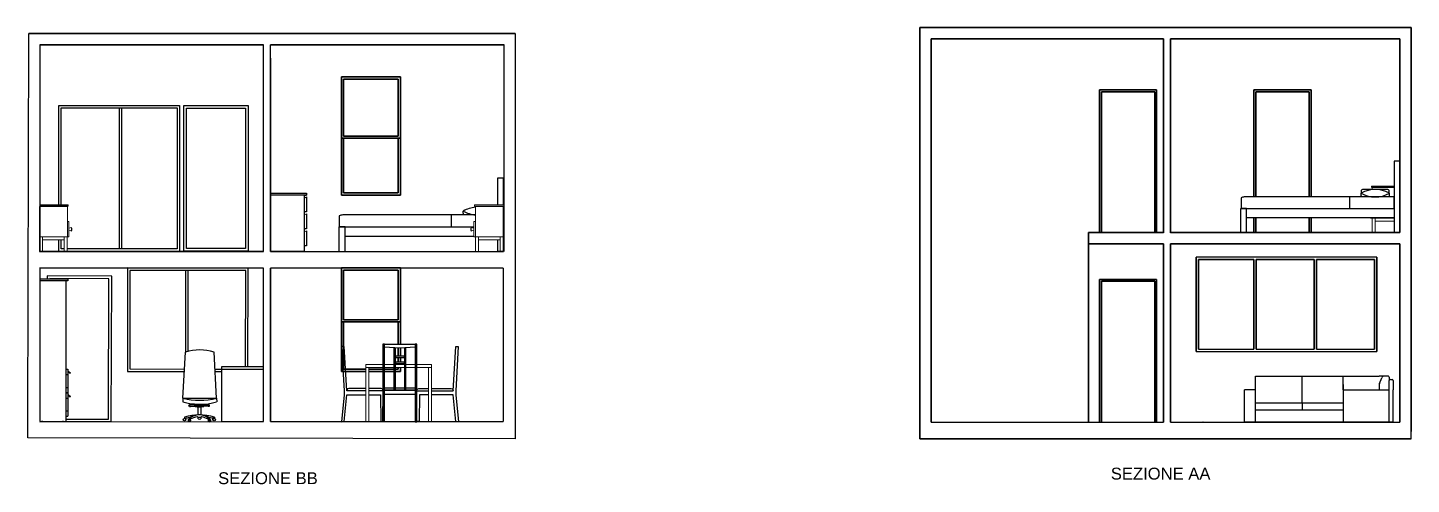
# Model space of a CAD drawing. Header units: millimetres. Extents: x 973 to 8173, y 576 to 2646.
# Drawn here: x 6328 to 8173, y 1643 to 2251 of the extents above; entities that cross this region are included whole.
import ezdxf

# ---------------------------------------------------------------- set-up
doc = ezdxf.new("R2010")
doc.units = ezdxf.units.MM
for name, color, linetype, lineweight in [('A-ELEV-MBE1', 7, 'Continuous', 35), ('A-FURN', 8, 'Continuous', 18), ('A-SECT-MCUT', 7, 'Continuous', 35), ('A-WALL-FULL-INTR', 7, 'Continuous', 35), ('quote', 3, 'Continuous', 18)]:
    doc.layers.add(name, color=color, linetype=linetype, lineweight=lineweight)
for name, color, linetype in [('binari', 1, 'Continuous'), ('linee di prosp', 3, 'Continuous'), ('prospetti', 7, 'Continuous'), ('struttura', 7, 'Continuous')]:
    doc.layers.add(name, color=color, linetype=linetype)
doc.styles.get("Standard").update_dxf_attribs({"font": 'Arial.ttf'})

msp = doc.modelspace()

# ---------------------------------------------------------------- linework, layer by layer
for p, q in [((6642.4, 1953.2), (6642.4, 2228.6)), ((6651.7, 1953.2), (6651.7, 2228.6)), ((6642.4, 1726.4), (6642.4, 1931.1)), ((6651.7, 1726.4), (6651.7, 1931.1)), ((6962.1, 1931.1), (6962.1, 1726.4)), ((6651.7, 1726.4), (6962.1, 1726.4)), ((7532.5, 1725.8), (7842.5, 1725.8)), ((7851.9, 1725.8), (8157.5, 1725.8)), ((8172.5, 1725.8), (8172.8, 1725.8))]:
    msp.add_line(p, q)
at = {"color": 3}
for p, q in [((6450, 2144.6), (6450, 1956.5)), ((6453.1, 2144.6), (6453.1, 1956.5)), ((8126.6, 1945.6), (7885.9, 1945.6)), ((6538.6, 1927.8), (6538.4, 1819.2)), ((6541.7, 1927.8), (6541.5, 1820.1)), ((6344.1, 1916.7), (6381.4, 1916.7)), ((6344.1, 1916.6), (6344.1, 1726.7)), ((6381.5, 1914.2), (6344.1, 1914.2)), ((6379, 1914.2), (6379, 1726.7)), ((6381.5, 1916.6), (6381.5, 1914.2)), ((6803.8, 1829.5), (6801.4, 1829.5)), ((6801.4, 1829.5), (6801.4, 1726.3)), ((6803.8, 1768.5), (6803.8, 1829.5)), ((6534.9, 1757.5), (6538.3, 1819.2)), ((6580, 1757.5), (6576.7, 1819.2)), ((6816.2, 1825), (6816.2, 1768.5)), ((6818.7, 1768.5), (6818.7, 1824.8)), ((6830.3, 1824.9), (6830.3, 1768.5)), ((6832.4, 1825), (6832.3, 1825)), ((6832.4, 1768.5), (6832.4, 1825)), ((7885.9, 1819.9), (8126.6, 1819.9)), ((7888.9, 1822.9), (7962.9, 1822.9)), ((7965.9, 1822.9), (8043.3, 1822.9)), ((8046.3, 1822.9), (8123.6, 1822.9)), ((6379.1, 1796.3), (6381.5, 1796.3)), ((6379.1, 1796.3), (6379.1, 1765.1)), ((6381.5, 1796.3), (6381.5, 1765.1)), ((6382.2, 1793.9), (6385, 1791.4)), ((6586.7, 1799.4), (6586.7, 1726.4)), ((6642.4, 1799.4), (6586.7, 1799.4)), ((6642.4, 1795.7), (6586.7, 1795.7)), ((6651.7, 1799.4), (6651.7, 1799.4)), ((6651.7, 1795.7), (6651.7, 1795.7)), ((6379.1, 1789.3), (6381.5, 1789.3)), ((6379.1, 1772.1), (6381.5, 1772.1)), ((6803.8, 1771.6), (6816.2, 1771.6)), ((6818.7, 1771.6), (6830.3, 1771.6)), ((6832.4, 1771.6), (6844.5, 1771.6)), ((6379.1, 1765.1), (6381.5, 1765.1)), ((6379.1, 1764.9), (6381.5, 1764.9)), ((6379.1, 1764.9), (6379.1, 1733.7)), ((6379.1, 1757.9), (6381.5, 1757.9)), ((6381.5, 1764.9), (6381.5, 1733.7)), ((6382.2, 1762.5), (6385, 1760)), ((6384.2, 1760.8), (6384.2, 1760.8)), ((6384.2, 1760.8), (6384.2, 1760.8)), ((6534.9, 1757.5), (6534.8, 1752.7)), ((6534.9, 1757.5), (6580, 1757.5)), ((6580, 1757.5), (6580.1, 1752.7)), ((6754.5, 1770.2), (6753.5, 1767.6)), ((6803.8, 1726.3), (6803.8, 1768.5)), ((6844.5, 1768.5), (6803.8, 1768.5)), ((6894.5, 1770.2), (6895.5, 1767.6)), ((6379.1, 1740.7), (6381.5, 1740.7)), ((6543, 1746.9), (6543, 1747.5)), ((6543, 1747.5), (6543.6, 1747.5)), ((6543.8, 1746.9), (6543, 1746.9)), ((6543.6, 1747.5), (6543.6, 1748.8)), ((6543.6, 1748.8), (6543.8, 1748.8)), ((6550.5, 1748.9), (6543.8, 1748.9)), ((6543.8, 1748.9), (6543.8, 1746.7)), ((6543.8, 1746.7), (6545.2, 1746.7)), ((6545.2, 1746.7), (6545.2, 1747.2)), ((6545.2, 1747.2), (6549.2, 1747.2)), ((6545.3, 1749.8), (6545.3, 1750.4)), ((6550.5, 1749.8), (6545.3, 1749.8)), ((6549.2, 1747.2), (6551.2, 1747.2)), ((6550.2, 1735), (6550.2, 1734.9)), ((6550.5, 1749.8), (6550.5, 1747.9)), ((6550.5, 1747.9), (6563.5, 1747.9)), ((6551.2, 1747.2), (6551.2, 1747.9)), ((6551.2, 1747.2), (6551.2, 1746.5)), ((6555, 1746.3), (6555, 1735.4)), ((6555, 1736.1), (6559.1, 1736.1)), ((6559.1, 1746.3), (6559.1, 1735.3)), ((6562.8, 1747.9), (6562.8, 1746.5)), ((6564.8, 1747.2), (6562.8, 1747.2)), ((6563.5, 1749.8), (6563.5, 1747.9)), ((6563.5, 1749.7), (6568.7, 1749.7)), ((6563.5, 1748.9), (6570.2, 1748.9)), ((6563.6, 1735), (6563.6, 1734.9)), ((6568.8, 1747.2), (6564.8, 1747.2)), ((6568.7, 1749.7), (6568.7, 1750.3)), ((6568.8, 1746.7), (6568.8, 1747.2)), ((6570.2, 1746.7), (6568.8, 1746.7)), ((6570.2, 1748.9), (6570.2, 1746.7)), ((6344.1, 1726.7), (6379, 1726.7)), ((6347.1, 1726.7), (6346.5, 1726.7)), ((6347.1, 1726.7), (6347.7, 1726.7)), ((6348.1, 1726.7), (6347.6, 1726.7)), ((6348.1, 1726.7), (6348.7, 1726.7)), ((6375, 1726.7), (6374.4, 1726.7)), ((6375, 1726.7), (6375.6, 1726.7)), ((6376, 1726.7), (6375.4, 1726.7)), ((6376, 1726.7), (6376.6, 1726.7)), ((6379.1, 1733.7), (6381.5, 1733.7)), ((6537.2, 1732.3), (6537.2, 1731)), ((6537.2, 1731), (6539.3, 1731)), ((6539, 1729.1), (6539, 1731)), ((6543.9, 1726.2), (6542.6, 1726.4)), ((6543.3, 1729.2), (6543.2, 1729.2)), ((6543.3, 1730.4), (6543.3, 1729.3)), ((6543.8, 1729), (6544.9, 1729.7)), ((6544.5, 1729), (6543.9, 1729.1)), ((6544.8, 1729.6), (6544.8, 1728.8)), ((6555.1, 1732.5), (6555.1, 1730.1)), ((6558.8, 1732.5), (6558.8, 1730.1)), ((6570.1, 1729), (6568.9, 1729.7)), ((6569, 1729.6), (6569, 1728.8)), ((6569.4, 1729), (6570, 1729.1)), ((6569.9, 1726.2), (6571.2, 1726.4)), ((6570.5, 1730.4), (6570.5, 1729.3)), ((6570.5, 1729.2), (6570.7, 1729.2)), ((6577, 1731), (6574.9, 1731)), ((6575.1, 1729.1), (6575.1, 1731)), ((6577, 1732.2), (6577, 1731)), ((6586.7, 1726.4), (6642.4, 1726.4))]:
    msp.add_line(p, q, dxfattribs=at)
at = {"color": 0}
for p, q in [((6344, 1953.2), (6642.4, 1953.2)), ((6635.7, 1953.2), (6540, 1953.2)), ((6651.7, 1953.2), (6955.7, 1953.2)), ((6962.1, 1953.2), (6962.6, 1953.2))]:
    msp.add_line(p, q, dxfattribs=at)
at = {"color": 7}
for p, q in [((7532.5, 1811.2), (7532.5, 1806.2)), ((6651.7, 1799.4), (6651.7, 1726.4))]:
    msp.add_line(p, q, dxfattribs=at)
at = {"color": 3, "linetype": 'ByBlock'}
for p, q in [((7965.2, 1725.8), (7965.2, 1786.9)), ((7965.2, 1786.9), (8130, 1786.9)), ((8027.3, 1751.5), (8027.3, 1786.9)), ((8082.1, 1768.8), (8082.1, 1786.9)), ((8082.1, 1776.1), (8082.1, 1742)), ((8130.4, 1777.1), (8133.4, 1785)), ((8143.1, 1785.6), (8143.4, 1781.1)), ((8143.4, 1725.8), (8143.4, 1781.1)), ((7950.3, 1725.8), (7950.3, 1768.8)), ((7965.2, 1768.8), (7950.3, 1768.8)), ((8082.1, 1768.8), (8082.1, 1725.8)), ((8082.1, 1768.8), (8130, 1768.8)), ((8130, 1768.8), (8143.1, 1768.8)), ((8148.5, 1725.8), (8148.5, 1768.8)), ((7965.2, 1751.5), (8027.3, 1751.5)), ((7965.2, 1742), (8082.1, 1742)), ((8027.3, 1751.5), (8082.1, 1751.5)), ((8027.3, 1751.5), (8027.3, 1742)), ((8082.1, 1751.5), (8082.1, 1751.5)), ((8082.1, 1742), (8082.1, 1742)), ((8148.5, 1725.8), (7950.3, 1725.8))]:
    msp.add_line(p, q, dxfattribs=at)
at = {"linetype": 'ByBlock'}
for q in [(7894.9, 1725.9), (7897.6, 1725.9)]:
    msp.add_line((7895.1, 1725.9), q, dxfattribs=at)
at = {"color": 7, "linetype": 'ByBlock'}
msp.add_line((8172.5, 1703.4), (8172.5, 1713.4), dxfattribs=at)
for points in [[(6328.1, 1726.8), (6329.5, 2243.7), (6344.1, 2243.7)], [(6963.4, 2243.7), (6977.8, 2243.7), (6978, 1725.6)], [(6344.1, 2228.6), (6344.1, 1953.2)], [(6963.4, 1953.2), (6963.4, 2228.6)], [(6344.1, 1931.1), (6344.1, 1726.7), (6344.1, 1726.7)]]:
    msp.add_lwpolyline(points)
at = {"color": 3}
for points in [[(6369.7, 2015.2), (6369.7, 2147.8), (6530.4, 2147.8), (6530.4, 1953.2), (6369.7, 1953.2), (6369.7, 1968.5)], [(6372.9, 2015.2), (6372.9, 2144.6), (6527.2, 2144.6), (6527.2, 1956.5), (6380.8, 1956.5)], [(6699.7, 1980.8), (6699.7, 1960.8)], [(6699.7, 1980.8), (6699.7, 1960.8)], [(6376.8, 1956.5), (6372.9, 1956.5), (6372.9, 1968.5)], [(6353.7, 1726.8), (6439.6, 1726.6), (6440.1, 1920.4), (6354.1, 1920.6), (6354.1, 1916.7)], [(6621.8, 1799.4), (6622.1, 1930.9), (6461.3, 1931.2), (6461, 1793.4), (6536.8, 1793.2)], [(6618.6, 1799.4), (6618.8, 1927.7), (6464.5, 1928), (6464.3, 1796.6), (6537, 1796.4)], [(6379, 1729.9), (6436, 1729.8), (6436.4, 1916.8), (6357.7, 1917), (6357.7, 1916.7)], [(6750, 1826.7), (6746.7, 1826.5), (6750.2, 1767.6), (6750.2, 1762.1), (6746.7, 1726.3), (6750, 1726.7), (6753.4, 1762.1), (6778.8, 1762.1)], [(6778.8, 1767.6), (6753.5, 1767.6), (6750, 1826.7)], [(6844.5, 1825.6), (6824.3, 1824.5), (6803.8, 1825.6), (6803.8, 1829.5), (6844.5, 1829.5)], [(6846.9, 1769.5), (6846.9, 1829.5), (6844.5, 1829.5), (6844.5, 1768.5)], [(6899, 1826.7), (6902.2, 1826.5), (6898.8, 1767.6), (6898.8, 1762.1), (6902.3, 1726.3), (6899, 1726.7), (6895.5, 1762.1), (6866.5, 1762.1)], [(6866.5, 1767.6), (6895.5, 1767.6), (6899, 1826.7)], [(6381.5, 1793.9), (6382.2, 1793.9)], [(6381.5, 1792.7), (6382.4, 1792.7), (6384.7, 1791), (6385, 1791.4)], [(6577.9, 1796.3), (6586.7, 1796.3)], [(6578.1, 1793.1), (6586.7, 1793.1)], [(6381.5, 1762.5), (6382.2, 1762.5)], [(6381.5, 1761.3), (6382.4, 1761.3), (6384.7, 1759.6), (6385, 1760)], [(6778.8, 1770.6), (6756.1, 1770.6), (6754.5, 1770.2)], [(6802.1, 1767.6), (6801.5, 1769.9), (6799.3, 1770.6), (6782.9, 1770.6)], [(6782.9, 1762.1), (6798.4, 1762.1), (6799, 1726.7), (6801.8, 1726.7), (6802.1, 1767.6), (6782.9, 1767.6)], [(6844.5, 1768.5), (6844.5, 1726.3), (6846.9, 1726.3), (6846.9, 1769.5)], [(6846.9, 1767.6), (6847.5, 1769.9), (6849.7, 1770.6), (6862.3, 1770.6)], [(6862.3, 1762.1), (6850.6, 1762.1), (6850, 1726.7), (6847.1, 1726.7), (6846.9, 1767.6), (6862.3, 1767.6)], [(6866.5, 1770.6), (6892.9, 1770.6), (6894.5, 1770.2)]]:
    msp.add_lwpolyline(points, dxfattribs=at)
for points in [[(6536.1, 2147.8), (6622.1, 2147.8), (6622.1, 1953.6), (6536.1, 1953.6)], [(6539.7, 2144.2), (6618.5, 2144.2), (6618.5, 1957.2), (6539.7, 1957.2)], [(6830.3, 1813.8), (6818.7, 1813.8), (6818.7, 1811.7), (6830.3, 1811.7)], [(6830.3, 1805.8), (6818.7, 1805.8), (6818.7, 1803.7), (6830.3, 1803.7)], [(6844.5, 1762.8), (6803.8, 1762.8), (6803.8, 1768.5), (6844.5, 1768.5)]]:
    msp.add_lwpolyline(points, close=True, dxfattribs=at)
at = {"color": 0}
for points in [[(6344, 1953.2), (6642.4, 1953.2)], [(6651.7, 1953.2), (6962.1, 1953.2)], [(6642.4, 1931.1), (6344, 1931.1)], [(6962.1, 1931.1), (6651.7, 1931.1)], [(6978, 1725.6), (6978.1, 1725.6), (6978.1, 1703.5), (6328.1, 1704.7), (6328.1, 1726.8)], [(6344.1, 1726.3), (6642.4, 1726.4)]]:
    msp.add_lwpolyline(points, dxfattribs=at)
at = {"color": 3, "linetype": 'ByBlock'}
for points in [[(8142.2, 1786.9), (8130, 1786.9)], [(8130, 1775.3), (8130, 1768.3)], [(8144.8, 1782.5), (8147.3, 1782.5)], [(8148.5, 1781.1), (8148.5, 1768.8)]]:
    msp.add_lwpolyline(points, dxfattribs=at)
at = {"color": 3}
for centre in [(6537.2, 1729.1), (6576.9, 1729.1)]:
    msp.add_circle(centre, 1.8, dxfattribs=at)
for centre, radius, start, end in [((6557.5, 1755.9), 66.1, 73.1199, 106.8801), ((6557.4, 1830.8), 81.3, 253.8883, 286.1117), ((6557.5, 1862.9), 107.8, 257.9103, 282.0897), ((6556.8, 1670.5), 64.9, 71.8909, 107.6015), ((6556.1, 1718.1), 17.8, 109.21, 135.783), ((6556.6, 1716.8), 18.6, 95.0976, 133.7806), ((6557, 1800.5), 54.3, 263.8477, 276.1523), ((6557.2, 1716.8), 18.6, 46.2194, 84.9024), ((6557.8, 1718.1), 17.8, 44.217, 70.79), ((6557.1, 1624.4), 108, 96.5967, 99.4822), ((6543.6, 1730.4), 0.257, 161.1528, 315.5298), ((6543.6, 1729.2), 0.265, 178.1003, 311.4039), ((6556.9, 1710.2), 22.8, 96.8996, 121.6336), ((6554.3, 1732.2), 0.747, 24.4798, 95.5148), ((6557, 1775), 42.6, 267.2631, 272.6591), ((6557, 1737.2), 7.34, 255.6996, 284.2756), ((6559.6, 1732.2), 0.747, 84.4852, 155.5202), ((6556.9, 1710.2), 22.8, 58.3664, 83.0438), ((6557.1, 1624.4), 108, 80.5178, 83.5771), ((6570.3, 1730.4), 0.257, 224.4702, 18.8472), ((6570.3, 1729.2), 0.265, 228.5961, 1.8997)]:
    msp.add_arc(centre, radius, start, end, dxfattribs=at)
at = {"color": 3, "linetype": 'ByBlock'}
for centre, radius, start, end in [((8136.6, 1774.8), 6.64, 157.9191, 185.0496), ((8135.8, 1784.5), 2.46, 96.3603, 166.9039), ((8141.8, 1785.6), 1.35, 359.7621, 71.7693), ((8144.9, 1780.9), 1.63, 95.3025, 166.5356), ((8146.9, 1780.9), 1.63, 5.3025, 76.5356)]:
    msp.add_arc(centre, radius, start, end, dxfattribs=at)
at = {"color": 3}
msp.add_ellipse((6542.9, 1727.8), major_axis=(-0.29, -1.4), ratio=0.68367, start_param=3.141593, end_param=6.30959, dxfattribs=at)
msp.add_ellipse((6544.2, 1727.6), major_axis=(-0.29, -1.4), ratio=0.68367, dxfattribs=at)
at = {"color": 3, "extrusion": (0, 0, -1)}
msp.add_ellipse((6569.6, 1727.6), major_axis=(0.29, -1.4), ratio=0.68367, dxfattribs=at)
msp.add_ellipse((6571, 1727.8), major_axis=(0.29, -1.4), ratio=0.68367, start_param=3.141593, end_param=6.30959, dxfattribs=at)
at = {"layer": 'A-ELEV-MBE1'}
for p, q in [((6651.7, 2210.9), (6651.7, 1953.2)), ((6343.9, 1953.2), (6642.4, 1953.2)), ((6651.7, 1931.1), (6651.7, 1726.4)), ((6825.2, 1931.2), (6746.4, 1931.2))]:
    msp.add_line(p, q, dxfattribs=at)
at = {"layer": 'A-ELEV-MBE1', "color": 3}
for p, q in [((6746.4, 2185.8), (6746.4, 2028.1)), ((6746.4, 2185.8), (6825.2, 2185.8)), ((6749.3, 2182.8), (6822.2, 2182.8)), ((6749.3, 2182.8), (6749.3, 2107)), ((6822.2, 2182.8), (6822.2, 2107)), ((6825.2, 2185.8), (6825.2, 2028.1)), ((7833.2, 2168.4), (7757, 2168.4)), ((7757, 2168.4), (7757, 1978.3)), ((7830.7, 2165.9), (7759.5, 2165.9)), ((7759.5, 2165.9), (7759.5, 1978.3)), ((7830.7, 1978.3), (7830.7, 2165.9)), ((7833.2, 1978.3), (7833.2, 2168.4)), ((8039.1, 2168.4), (7962.9, 2168.4)), ((7962.9, 2168.4), (7962.9, 2025.8)), ((8036.6, 2165.9), (7965.4, 2165.9)), ((7965.4, 2165.9), (7965.4, 2025.8)), ((8036.6, 2025.8), (8036.6, 2165.9)), ((8039.1, 2025.8), (8039.1, 2168.4)), ((6749.3, 2104), (6749.3, 2031.1)), ((6822.2, 2104), (6822.2, 2031.1)), ((6749.3, 2031.1), (6822.2, 2031.1)), ((6746.4, 2028.1), (6825.2, 2028.1)), ((7962.9, 1998.1), (7962.9, 1978.3)), ((7965.4, 1998.1), (7965.4, 1978.3)), ((8036.6, 1978.3), (8036.6, 1998.1)), ((8039.1, 1978.3), (8039.1, 1998.1)), ((7885.9, 1945.6), (7885.9, 1819.9)), ((7888.9, 1942.6), (7888.9, 1822.9)), ((7962.9, 1942.6), (7888.9, 1942.6)), ((7962.9, 1942.6), (7962.9, 1822.9)), ((8043.3, 1942.6), (7965.9, 1942.6)), ((7965.9, 1942.6), (7965.9, 1822.9)), ((8043.3, 1942.6), (8043.3, 1822.9)), ((8046.3, 1942.6), (8046.3, 1822.9)), ((8123.6, 1942.6), (8046.3, 1942.6)), ((8123.6, 1942.6), (8123.6, 1822.9)), ((8126.6, 1819.9), (8126.6, 1945.6)), ((6746.4, 1931.2), (6746.4, 1793.3)), ((6749.3, 1928.3), (6822.2, 1928.3)), ((6749.3, 1928.3), (6749.3, 1862.3)), ((6822.2, 1928.3), (6822.2, 1862.3)), ((6825.2, 1931.2), (6825.2, 1829.5)), ((7833.2, 1915.9), (7757, 1915.9)), ((7757, 1915.9), (7757, 1725.8)), ((7830.7, 1913.4), (7759.5, 1913.4)), ((7759.5, 1913.4), (7759.5, 1725.8)), ((7830.7, 1725.8), (7830.7, 1913.4)), ((7833.2, 1725.8), (7833.2, 1915.9)), ((6749.3, 1859.3), (6749.3, 1796.3)), ((6822.2, 1859.3), (6822.2, 1829.5)), ((6822.2, 1824.7), (6822.2, 1813.8)), ((6822.2, 1811.7), (6822.2, 1805.8)), ((6825.2, 1824.6), (6825.2, 1813.8)), ((6825.2, 1811.7), (6825.2, 1805.8)), ((6746.4, 1793.3), (6778.8, 1793.3)), ((6749.3, 1796.3), (6778.8, 1796.3)), ((6782.9, 1796.3), (6801.4, 1796.3)), ((6782.9, 1793.3), (6801.4, 1793.3)), ((6803.8, 1796.3), (6816.2, 1796.3)), ((6803.8, 1793.3), (6816.2, 1793.3)), ((6818.7, 1796.3), (6822.2, 1796.3)), ((6818.7, 1793.3), (6825.2, 1793.3)), ((6822.2, 1803.7), (6822.2, 1802.7)), ((6822.2, 1798.5), (6822.2, 1796.3)), ((6825.2, 1803.7), (6825.2, 1802.7)), ((6825.2, 1798.5), (6825.2, 1793.3))]:
    msp.add_line(p, q, dxfattribs=at)
for points in [[(6825.2, 2104), (6746.4, 2104)], [(6822.2, 2107), (6749.3, 2107)], [(6825.2, 1859.3), (6746.4, 1859.3)], [(6822.2, 1862.3), (6749.3, 1862.3)]]:
    msp.add_lwpolyline(points, dxfattribs=at)
at = {"layer": 'A-ELEV-MBE1', "color": 4}
msp.add_lwpolyline([(7742.5, 1736.9), (7742.5, 1963.3)], dxfattribs=at)
at = {"layer": 'A-ELEV-MBE1'}
msp.add_lwpolyline([(7742.5, 1736.9), (7742.5, 1725.8)], dxfattribs=at)
at = {"layer": 'A-FURN', "color": 3}
for p, q in [((8119.5, 2040.3), (8150, 2040.3)), ((8119.5, 2040.3), (8119.5, 2038.8)), ((8119.5, 2038.8), (8120.4, 2038.3)), ((8150, 2038.3), (8120.4, 2038.3)), ((8120.4, 2038.3), (8120.4, 2035.7)), ((8157.5, 2040.3), (8157.6, 2040.3)), ((8157.5, 2038.3), (8157.5, 1997.7)), ((6382, 2015.2), (6343.9, 2015.2)), ((6344, 2013.2), (6381, 2013.2)), ((6344, 2013.2), (6344, 1972.5)), ((6382, 2013.7), (6381, 2013.2)), ((6381, 2013.2), (6381, 1972.5)), ((6382, 2015.2), (6382, 2013.7)), ((6699.7, 2025.8), (6697.2, 2024.4)), ((6924, 2015.2), (6962.9, 2015.2)), ((6924, 2015.2), (6924, 2013.7)), ((6924, 2013.7), (6925, 2013.2)), ((6962.1, 2013.2), (6925, 2013.2)), ((6925, 2013.2), (6925, 1972.5)), ((6962.1, 2013.2), (6962.1, 1972.5)), ((8120.4, 2026.1), (8120.4, 2025.8)), ((6381, 1993), (6383, 1993)), ((6383, 1993), (6383, 1972.5)), ((6699.7, 2003.3), (6697.2, 2001.9)), ((6925, 1993), (6923, 1993)), ((6923, 1993), (6923, 1972.5)), ((8114.9, 2010.3), (8115, 2010.4)), ((8115, 2010.4), (8115, 2010.3)), ((8118.4, 1998.1), (8118.4, 1997.7)), ((8118.4, 1997.7), (8150, 1997.7)), ((8120.4, 1998.1), (8120.4, 1997.7)), ((8120.7, 1997.7), (8120.7, 1978.3)), ((8124.7, 1978.3), (8124.7, 1997.7)), ((8124.7, 1993.7), (8150, 1993.7)), ((8157.5, 1978.3), (8157.5, 1997.7)), ((6386.5, 1985.3), (6386.5, 1980.3)), ((6387.1, 1984.3), (6386.5, 1985.3)), ((6387.1, 1981.2), (6386.5, 1980.3)), ((6387.1, 1984.3), (6387.1, 1981.2)), ((6699.7, 1980.8), (6697.2, 1979.4)), ((6919, 1984.3), (6919.5, 1985.3)), ((6919, 1984.3), (6919, 1981.2)), ((6919, 1981.2), (6919.5, 1980.3)), ((6919.5, 1985.3), (6919.5, 1980.3)), ((8120.7, 1978.3), (8124.7, 1978.3)), ((8153.5, 1978.3), (8157.5, 1978.3)), ((6383, 1972.5), (6344, 1972.5)), ((6344, 1953.2), (6344, 1972.5)), ((6348, 1972.5), (6348, 1953.2)), ((6376.8, 1968.5), (6348, 1968.5)), ((6376.8, 1953.2), (6376.8, 1972.5)), ((6380.8, 1972.5), (6380.8, 1953.2)), ((6923, 1972.5), (6925, 1972.5)), ((6925, 1972.5), (6962.1, 1972.5)), ((6925.2, 1972.5), (6925.2, 1953.2)), ((6929.2, 1953.2), (6929.2, 1972.5)), ((6929.2, 1968.5), (6958.1, 1968.5)), ((6958.1, 1972.5), (6958.1, 1953.2)), ((6962.1, 1953.2), (6962.1, 1972.5)), ((6348, 1953.2), (6344, 1953.2)), ((6380.8, 1953.2), (6376.8, 1953.2)), ((6925.2, 1953.2), (6929.2, 1953.2)), ((6958.1, 1953.2), (6962.1, 1953.2)), ((6778.8, 1726.3), (6778.8, 1802.7)), ((6778.8, 1802.7), (6801.4, 1802.7)), ((6778.8, 1798.5), (6801.4, 1798.5)), ((6782.9, 1726.3), (6782.9, 1798.5)), ((6803.8, 1802.7), (6816.2, 1802.7)), ((6803.8, 1798.5), (6816.2, 1798.5)), ((6818.7, 1802.7), (6830.3, 1802.7)), ((6818.7, 1798.5), (6830.3, 1798.5)), ((6832.4, 1802.7), (6844.5, 1802.7)), ((6832.4, 1798.5), (6844.5, 1798.5)), ((6846.9, 1802.7), (6866.5, 1802.7)), ((6846.9, 1798.5), (6866.5, 1798.5)), ((6862.3, 1726.2), (6862.3, 1798.5)), ((6866.5, 1802.7), (6866.5, 1726.2))]:
    msp.add_line(p, q, dxfattribs=at)
at = {"layer": 'A-FURN'}
msp.add_line((6962.8, 2013.6), (6962.1, 2013.2), dxfattribs=at)
at = {"layer": 'A-FURN', "color": 3}
for centre, start, end in [((8121.2, 2024.9), 246.6719, 247.5735), ((8121.2, 2024.9), 259.9252, 259.9369), ((6380.3, 1999.8), 280.0631, 293.3281), ((6380.3, 1965.8), 66.6719, 79.9369), ((6925.7, 1999.8), 246.6719, 259.9369), ((6925.7, 1965.8), 100.0631, 113.3281)]:
    msp.add_arc(centre, 15.8, start, end, dxfattribs=at)
at = {"layer": 'A-SECT-MCUT'}
for p, q in [((7517.5, 2251.4), (8172.5, 2251.4)), ((7517.5, 2236.3), (7517.5, 2251.4)), ((6329.5, 2243.7), (6977.8, 2243.7)), ((7517.5, 2236.3), (7517.5, 1703.4)), ((7532.5, 2236.3), (7842.2, 2236.3)), ((7532.5, 2236.3), (7532.5, 1725.8)), ((7851.5, 2236.3), (8157.5, 2236.3)), ((8157.5, 2236.3), (8157.5, 1978.3)), ((6344.1, 2228.6), (6642.4, 2228.6)), ((6651.7, 2228.6), (6963.4, 2228.6)), ((7742.5, 1978.3), (7842.2, 1978.3)), ((7851.5, 1978.3), (7852.5, 1978.3)), ((7852.5, 1978.3), (8157.5, 1978.3)), ((7742.5, 1963.3), (7837.5, 1963.3)), ((7837.5, 1963.3), (7842.5, 1963.3)), ((7851.9, 1963.3), (8157.5, 1963.3))]:
    msp.add_line(p, q, dxfattribs=at)
at = {"layer": 'A-SECT-MCUT', "linetype": 'ByBlock'}
for p, q in [((8172.5, 2251.4), (8172.5, 1713.4)), ((8157.5, 1963.3), (8157.5, 1725.8)), ((7517.5, 1703.4), (8172.5, 1703.4))]:
    msp.add_line(p, q, dxfattribs=at)
at = {"layer": 'A-SECT-MCUT'}
for points in [[(7742.5, 1978.3), (7742.5, 1963.3)], [(8172.5, 1978.3), (8172.5, 1963.3)], [(8157.5, 1963.3), (8157.5, 1963.3), (8157.5, 1963.3)]]:
    msp.add_lwpolyline(points, dxfattribs=at)
at = {"layer": 'A-WALL-FULL-INTR'}
for p, q in [((7842.2, 2236.3), (7842.2, 1978.1)), ((7851.5, 2236.3), (7851.5, 1978.1))]:
    msp.add_line(p, q, dxfattribs=at)
at = {"layer": 'A-WALL-FULL-INTR', "linetype": 'ByBlock'}
for p, q in [((7842.5, 1963.3), (7842.5, 1725.8)), ((7851.9, 1963.3), (7851.9, 1725.8))]:
    msp.add_line(p, q, dxfattribs=at)
at = {"layer": 'binari', "color": 3}
msp.add_line((6925, 1972.5), (6925.2, 1972.5), dxfattribs=at)
at = {"layer": 'linee di prosp', "color": 3}
for p, q in [((8119.5, 2038.8), (8150, 2038.8)), ((8157.5, 2038.8), (8157.6, 2038.8)), ((6382, 2013.7), (6343.9, 2013.7)), ((6924, 2013.7), (6962.8, 2013.7))]:
    msp.add_line(p, q, dxfattribs=at)
at = {"layer": 'prospetti', "color": 3}
for points in [[(6697.2, 1953.2), (6651.7, 1953.2), (6651.7, 2030.8), (6699.7, 2030.8), (6699.7, 2028.3)], [(6697.2, 1953.2), (6697.2, 2028.3), (6699.7, 2028.3)], [(6699.7, 2025.8), (6699.7, 2005.8), (6697.2, 2005.8), (6697.2, 2025.8)], [(6699.7, 2025.8), (6699.7, 2005.8)], [(6699.7, 2025.8), (6699.7, 2005.8)], [(6699.7, 2003.3), (6699.7, 1983.3), (6697.2, 1983.3), (6697.2, 2003.3)], [(6699.7, 2003.3), (6699.7, 1983.3)], [(6699.7, 2003.3), (6699.7, 1983.3)], [(6699.7, 1980.8), (6699.7, 1960.8), (6697.2, 1960.8), (6697.2, 1980.8)]]:
    msp.add_lwpolyline(points, dxfattribs=at)
msp.add_lwpolyline([(6651.7, 2030.8), (6699.7, 2030.8), (6699.7, 2028.3), (6651.7, 2028.3)], close=True, dxfattribs=at)
at = {"layer": 'struttura', "color": 3}
for p, q in [((8150, 2073.3), (8150, 1978.3)), ((8157.5, 2073.3), (8150, 2073.3)), ((8157.5, 2073.3), (8157.5, 1978.3)), ((6954.3, 2050.8), (6954.3, 2015.2)), ((6962.1, 2050.8), (6954.3, 2050.8)), ((6962.1, 2050.8), (6962.1, 2015.2)), ((8150, 2025.8), (7950.1, 2025.8)), ((8090.4, 2025.8), (8090.4, 2010.3)), ((8150, 2010.3), (8150, 2025.8)), ((6925, 2001.8), (6748.1, 2001.8)), ((6892.8, 2001.8), (6892.8, 1985.8)), ((7945.6, 1978.3), (7945.6, 2010.3)), ((7953.1, 2010.3), (7945.6, 2010.3)), ((7945.6, 2010.3), (8150, 2010.3)), ((7953.1, 1978.3), (7953.1, 2010.3)), ((8150, 1998.1), (7953.1, 1998.1)), ((7962.9, 1998.1), (7962.9, 1978.3)), ((6743.5, 1952.8), (6743.5, 1985.8)), ((6751.2, 1985.8), (6743.5, 1985.8)), ((6743.5, 1985.8), (6923, 1985.8)), ((6751.2, 1952.8), (6751.2, 1985.8)), ((7945.6, 1978.3), (7953.1, 1978.3)), ((8157.5, 1978.3), (8150, 1978.3)), ((6923, 1973.2), (6751.2, 1973.2)), ((6954.3, 1968.5), (6954.3, 1953.2)), ((6962.1, 1953.2), (6954.3, 1953.2))]:
    msp.add_line(p, q, dxfattribs=at)
at = {"layer": 'struttura'}
for p, q in [((8157.5, 2073.3), (8157.5, 1978.3)), ((6962.1, 2013.2), (6962.1, 1953.2)), ((7945.6, 1978.3), (7953.1, 1978.3)), ((8157.5, 1978.3), (8150, 1978.3)), ((6743.5, 1953.2), (6751.2, 1953.2))]:
    msp.add_line(p, q, dxfattribs=at)
at = {"layer": 'struttura', "color": 3}
for points in [[(8143.4, 2030.9), (8143.4, 2032.6), (8143.4, 2033.2, 0.436463), (8140.5, 2035.9, -0.037699), (8140.5, 2035.9), (8108.6, 2035.9, 0.414026), (8105.9, 2033.2), (8105.9, 2031.1)], [(8143.4, 2030.9), (8143.4, 2029.1), (8143.4, 2028.6, -0.436463), (8140.5, 2025.8, 0.037699), (8140.5, 2025.8), (8108.6, 2025.8, -0.414026), (8105.9, 2028.6), (8105.9, 2030.7)], [(7950.1, 2025.8, 0.12952), (7945.7, 2024.7), (7945.7, 2010.3)], [(6748.1, 2001.8, 0.12952), (6743.5, 2000.6), (6743.5, 1985.8)], [(6925, 2001.8), (6911.6, 2001.8, -0.414026), (6908.8, 2004.6), (6908.8, 2006.8)]]:
    msp.add_lwpolyline(points, format="xyb", dxfattribs=at)
for centre, radius, start, end in [((8124.7, 1998.5), 37.4, 59.8937, 120.1063), ((8124.7, 2063.2), 37.4, 239.8937, 300.1063), ((6928.2, 1973.6), 38.6, 94.7302, 120.1063), ((6928.2, 2040.4), 38.6, 239.8937, 265.2698)]:
    msp.add_arc(centre, radius, start, end, dxfattribs=at)

# ---------------------------------------------------------------- texts
at = {"layer": 'quote', "char_height": 15.85, "attachment_point": 1}
for s, insert in [('SEZIONE AA', (7772.1, 1665.1)), ('SEZIONE BB', (6582, 1659))]:
    msp.add_mtext_dynamic_manual_height_columns(s, width=216.707, gutter_width=12.5, heights=[0], dxfattribs=dict(at, insert=insert))

doc.saveas('drawing.dxf')
